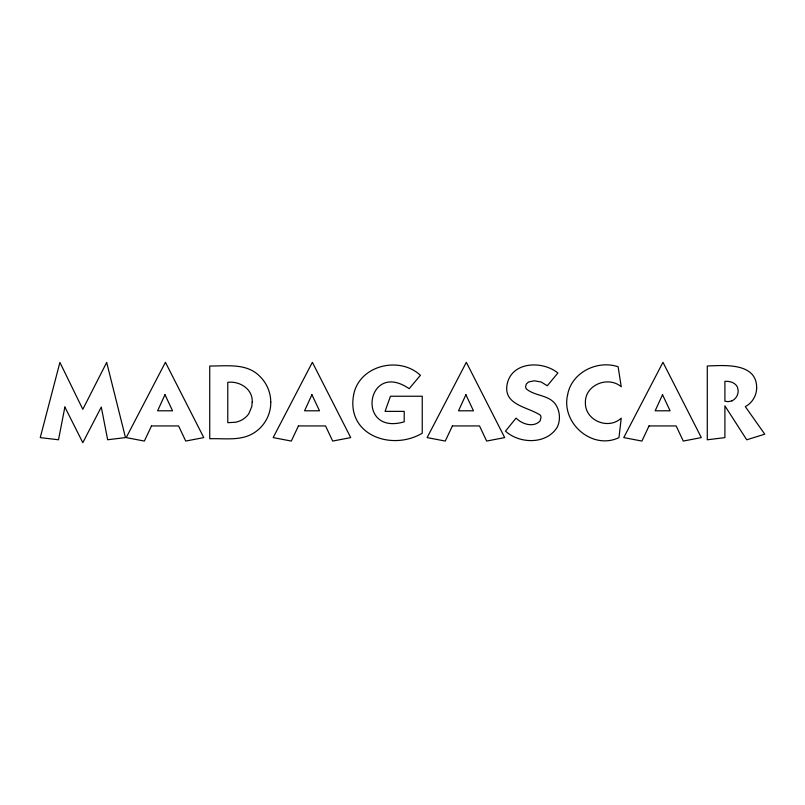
<?xml version="1.0" encoding="UTF-8"?>
<svg xmlns="http://www.w3.org/2000/svg" width="805" height="805" viewBox="0 0 805 805"><rect width="100%" height="100%" fill="white"/><g stroke="black" fill="none" stroke-linecap="round" stroke-linejoin="round"><path stroke-width="1.21" d="M252.196 402.218L251.804 406.545L248.695 413.931A21.111 21.111 0 0 1 235.11 422.303L227.775 422.665L227.775 382.315C239.679 380.825 253.102 389.167 252.196 402.218M567.626 394.752C560.864 422.917 592.108 450.428 618.975 437.628L621.239 418.177C608.248 430.242 584.953 420.462 585.386 402.721C584.812 384.941 608.057 375.543 621.239 386.742L618.109 366.738C597.28 359.795 571.61 372.413 567.626 394.752M270.762 402.108C270.993 414.696 264.211 426.741 253.434 433.221C240.282 441.21 224.283 438.182 209.733 438.745L209.733 366.013C226.628 366.174 247.004 362.803 260.015 376.549C266.837 383.25 270.752 392.538 270.762 402.108M353.596 395.064C346.281 435.364 392.045 451.213 422.243 433.191L422.243 396.241L390.465 396.241L385.062 411.375L404.211 411.375L404.211 421.83C355.156 436.119 366.537 359.322 409.171 388.694L420.411 375.291C399.35 355.558 358.929 365.4 353.596 395.064M507.522 382.536C501.726 405.056 527.587 406.585 540.477 415.249L541.03 417.211L540.165 420.834C533.685 427.978 521.942 424.195 516.075 418.077L505.48 431.148C519.718 444.108 546.857 444.692 557.422 426.871C560.894 419.194 559.867 409.564 554.504 402.993C547.118 394.651 534.097 395.889 526.118 388.694L525.574 386.833L526.329 383.995L528.603 381.973L534.329 380.785L541.181 382.023L547.289 385.756L557.875 373.007C543.154 360.882 513.379 361.163 507.522 382.536M756.65 388.372C756.438 395.949 752.031 403.104 745.309 406.626L764.75 434.177L746.718 439.792L724.903 405.861L724.903 437.628L707.283 439.792L707.283 366.013C724.329 365.319 757.253 362.371 756.65 388.372M64.883 407.048L58.503 439.782L40.25 437.618L59.912 362.411L82.814 409.312L106.683 362.411L125.479 437.588L107.659 439.751L101.279 407.048L82.814 442.69L64.883 407.048M164.975 394.712L157.619 410.792L172.552 410.792L164.975 394.712M311.927 394.712L304.572 410.792L319.494 410.792L311.927 394.712M465.894 394.712L458.538 410.792L473.461 410.792L465.894 394.712M662.525 394.712L655.169 410.792L670.092 410.792L662.525 394.712M151.491 425.936L144.357 441.06L126.214 437.598L165.428 362.31L203.776 437.598L185.734 441.06L178.599 425.936L151.491 425.936M298.434 425.936L291.309 441.06L273.157 437.598L312.37 362.31L350.718 437.598L332.686 441.06L325.552 425.936L298.434 425.936M452.4 425.936L445.276 441.06L427.123 437.598L466.337 362.31L504.685 437.598L486.643 441.06L479.518 425.936L452.4 425.936M649.041 425.936L641.907 441.06L623.764 437.598L662.968 362.31L701.326 437.598L683.284 441.06L676.15 425.936L649.041 425.936M732.027 400.86L728.143 401.665L724.903 401.232L724.903 381.359C729.692 380.986 734.995 382.425 737.41 386.953L738.195 390.757A11.069 11.069 0 0 1 732.037 400.86"/></g></svg>
